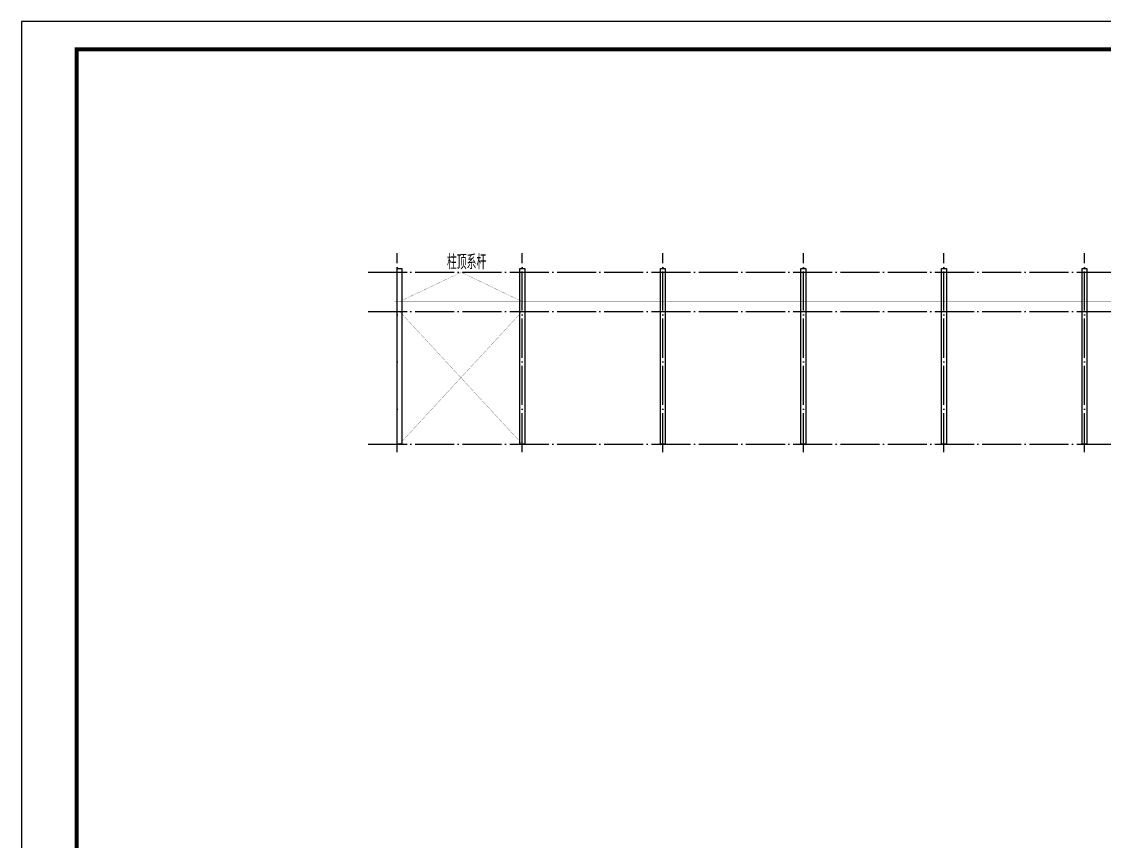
# Model space of a CAD drawing. Extents: x -33967 to 1773478, y -1022458 to -784650.
# Drawn here: x 1012492 to 1067948, y -980458 to -938458 of the extents above; entities that cross this region are included whole.
import ezdxf

# ---------------------------------------------------------------- set-up
doc = ezdxf.new("R2010")
doc.units = 0
doc.header["$LTSCALE"] = 1000
doc.header["$MEASUREMENT"] = 0
doc.linetypes.add('DASH', pattern=[0.35, 0.25, -0.1])
doc.linetypes.add('DOTE', pattern=[2.42, 2, -0.2, 0.02, -0.2])
for name, color, linetype in [('DOTE', 1, 'DOTE'), ('GZ', 50, 'Continuous'), ('PUB_TITLE', 4, 'Continuous'), ('SC', 3, 'Continuous'), ('XG', 6, 'Continuous'), ('吊车梁', 161, 'Continuous')]:
    doc.layers.add(name, color=color, linetype=linetype)
doc.styles.add('_TCH_DIM', font='SIMPLEX', dxfattribs={"bigfont": 'GBCBIG'})

msp = doc.modelspace()

# ---------------------------------------------------------------- linework, layer by layer
at = {"layer": 'DOTE', "linetype": 'DOTE'}
for p, q in [((1031723.4, -960515.6), (1031723.4, -950313)), ((1038133.4, -960515.6), (1038133.4, -950313)), ((1045333.4, -960515.6), (1045333.4, -950313)), ((1052533.4, -960515.6), (1052533.4, -950313)), ((1059733.4, -960515.6), (1059733.4, -950313)), ((1066933.4, -960515.6), (1066933.4, -950313))]:
    msp.add_line(p, q, dxfattribs=at)
at = {"layer": 'DOTE'}
for p, q in [((1030233.4, -951301.5), (1088492.8, -951301.5)), ((1030233.4, -953301.5), (1088492.8, -953301.5)), ((1030233.4, -960101.5), (1088492.8, -960101.5))]:
    msp.add_line(p, q, dxfattribs=at)
at = {"layer": 'GZ'}
for points in [[(1031723.4, -960101.5), (1031723.4, -951101.5), (1031973.4, -951101.5), (1031973.4, -960101.5)], [(1038008.4, -960101.5), (1038008.4, -951101.5), (1038258.4, -951101.5), (1038258.4, -960101.5)], [(1045208.4, -960101.5), (1045208.4, -951101.5), (1045458.4, -951101.5), (1045458.4, -960101.5)], [(1052408.4, -960101.5), (1052408.4, -951101.5), (1052658.4, -951101.5), (1052658.4, -960101.5)], [(1059608.4, -960101.5), (1059608.4, -951101.5), (1059858.4, -951101.5), (1059858.4, -960101.5)], [(1066808.4, -960101.5), (1066808.4, -951101.5), (1067058.4, -951101.5), (1067058.4, -960101.5)]]:
    msp.add_lwpolyline(points, close=True, dxfattribs=at)
at = {"layer": 'PUB_TITLE'}
msp.add_lwpolyline([(1012492.1, -1022458.4), (1131292.1, -1022458.4), (1131292.1, -938458.4), (1012492.1, -938458.4)], close=True, dxfattribs=at)
at = {"layer": 'PUB_TITLE', "const_width": 212.1}
msp.add_lwpolyline([(1015312.4, -1021044.2), (1015312.4, -939872.6), (1129292.1, -939872.6), (1129292.1, -1021044.2)], close=True, dxfattribs=at)
at = {"layer": 'SC', "const_width": 10}
for points in [[(1035004.6, -951301.5), (1031848.4, -952801.5)], [(1035004.6, -951301.5), (1038133.4, -952801.5)], [(1038133.4, -960101.5), (1031848.4, -953301.5)], [(1031848.4, -960101.5), (1038133.4, -953301.5)]]:
    msp.add_lwpolyline(points, dxfattribs=at)
at = {"layer": 'XG', "linetype": 'DASH', "const_width": 10}
msp.add_lwpolyline([(1031745.3, -951301.5), (1088492.8, -951301.5)], dxfattribs=at)
at = {"layer": '吊车梁', "const_width": 10}
for points in [[(1088492.8, -952801.5), (1031598.4, -952801.5)], [(1088492.8, -953301.5), (1031598.4, -953301.5)], [(1088492.8, -953301.5), (1032586.4, -953301.5)]]:
    msp.add_lwpolyline(points, dxfattribs=at)

# ---------------------------------------------------------------- texts
at = {"layer": 'XG', "linetype": 'DASH', "style": '_TCH_DIM', "width": 0.705882}
msp.add_text('柱顶系杆', height=750, dxfattribs=at).set_placement((1034277, -951148.7))

doc.saveas('drawing.dxf')
